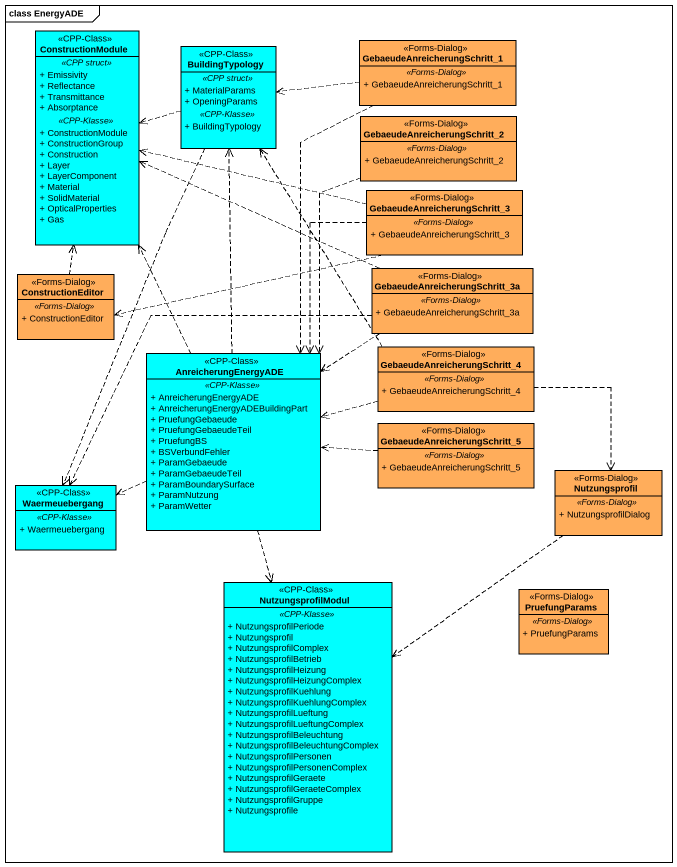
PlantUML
@startuml
mainframe class EnergyADE
hide circle
hide empty members
skinparam classAttributeIconSize 0
class ConstructionModule <<CPP-Class>> #00FFFF {
  .. <<CPP struct>> ..
  + Emissivity
  + Reflectance
  + Transmittance
  + Absorptance
  .. <<CPP-Klasse>> ..
  + ConstructionModule
  + ConstructionGroup
  + Construction
  + Layer
  + LayerComponent
  + Material
  + SolidMaterial
  + OpticalProperties
  + Gas
}
class BuildingTypology <<CPP-Class>> #00FFFF {
  .. <<CPP struct>> ..
  + MaterialParams
  + OpeningParams
  .. <<CPP-Klasse>> ..
  + BuildingTypology
}
class "GebaeudeAnreicherungSchritt_1" as GebaeudeAnreicherungSchritt <<Forms-Dialog>> #FFAD5B {
  .. <<Forms-Dialog>> ..
  + GebaeudeAnreicherungSchritt_1
}
class GebaeudeAnreicherungSchritt_2 <<Forms-Dialog>> #FFAD5B {
  .. <<Forms-Dialog>> ..
  + GebaeudeAnreicherungSchritt_2
}
class GebaeudeAnreicherungSchritt_3 <<Forms-Dialog>> #FFAD5B {
  .. <<Forms-Dialog>> ..
  + GebaeudeAnreicherungSchritt_3
}
class "GebaeudeAnreicherungSchritt_3a" as GebaeudeAnreicherungSchritt_4 <<Forms-Dialog>> #FFAD5B {
  .. <<Forms-Dialog>> ..
  + GebaeudeAnreicherungSchritt_3a
}
class ConstructionEditor <<Forms-Dialog>> #FFAD5B {
  .. <<Forms-Dialog>> ..
  + ConstructionEditor
}
class AnreicherungEnergyADE <<CPP-Class>> #00FFFF {
  .. <<CPP-Klasse>> ..
  + AnreicherungEnergyADE
  + AnreicherungEnergyADEBuildingPart
  + PruefungGebaeude
  + PruefungGebaeudeTeil
  + PruefungBS
  + BSVerbundFehler
  + ParamGebaeude
  + ParamGebaeudeTeil
  + ParamBoundarySurface
  + ParamNutzung
  + ParamWetter
}
class "GebaeudeAnreicherungSchritt_4" as GebaeudeAnreicherungSchritt_5 <<Forms-Dialog>> #FFAD5B {
  .. <<Forms-Dialog>> ..
  + GebaeudeAnreicherungSchritt_4
}
class "GebaeudeAnreicherungSchritt_5" as GebaeudeAnreicherungSchritt_6 <<Forms-Dialog>> #FFAD5B {
  .. <<Forms-Dialog>> ..
  + GebaeudeAnreicherungSchritt_5
}
class Waermeuebergang <<CPP-Class>> #00FFFF {
  .. <<CPP-Klasse>> ..
  + Waermeuebergang
}
class Nutzungsprofil <<Forms-Dialog>> #FFAD5B {
  .. <<Forms-Dialog>> ..
  + NutzungsprofilDialog
}
class NutzungsprofilModul <<CPP-Class>> #00FFFF {
  .. <<CPP-Klasse>> ..
  + NutzungsprofilPeriode
  + Nutzungsprofil
  + NutzungsprofilComplex
  + NutzungsprofilBetrieb
  + NutzungsprofilHeizung
  + NutzungsprofilHeizungComplex
  + NutzungsprofilKuehlung
  + NutzungsprofilKuehlungComplex
  + NutzungsprofilLueftung
  + NutzungsprofilLueftungComplex
  + NutzungsprofilBeleuchtung
  + NutzungsprofilBeleuchtungComplex
  + NutzungsprofilPersonen
  + NutzungsprofilPersonenComplex
  + NutzungsprofilGeraete
  + NutzungsprofilGeraeteComplex
  + NutzungsprofilGruppe
  + Nutzungsprofile
}
class PruefungParams <<Forms-Dialog>> #FFAD5B {
  .. <<Forms-Dialog>> ..
  + PruefungParams
}
BuildingTypology .left.> ConstructionModule
BuildingTypology ..> Waermeuebergang
GebaeudeAnreicherungSchritt .left.> BuildingTypology
GebaeudeAnreicherungSchritt ..> AnreicherungEnergyADE
GebaeudeAnreicherungSchritt_2 ..> AnreicherungEnergyADE
GebaeudeAnreicherungSchritt_3 .left.> ConstructionModule
GebaeudeAnreicherungSchritt_3 .left.> ConstructionEditor
GebaeudeAnreicherungSchritt_3 ..> AnreicherungEnergyADE
GebaeudeAnreicherungSchritt_4 .left.> ConstructionModule
GebaeudeAnreicherungSchritt_4 ..> AnreicherungEnergyADE
GebaeudeAnreicherungSchritt_4 .left.> Waermeuebergang
ConstructionEditor .up.> ConstructionModule
AnreicherungEnergyADE .up.> ConstructionModule
AnreicherungEnergyADE .up.> BuildingTypology
AnreicherungEnergyADE .left.> Waermeuebergang
AnreicherungEnergyADE ..> NutzungsprofilModul
GebaeudeAnreicherungSchritt_5 .up.> BuildingTypology
GebaeudeAnreicherungSchritt_5 .left.> AnreicherungEnergyADE
GebaeudeAnreicherungSchritt_5 ..> Nutzungsprofil
GebaeudeAnreicherungSchritt_6 .left.> AnreicherungEnergyADE
Nutzungsprofil ..> NutzungsprofilModul
@enduml
